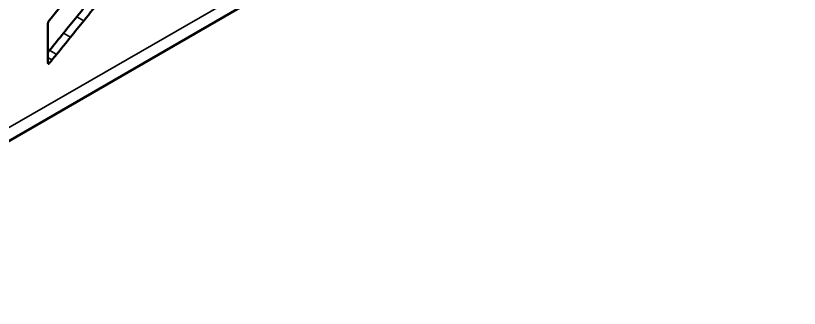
# Model space of a CAD drawing. Header units: inches. Extents: x 9.1 to 24.9, y 4.9 to 17.
# Drawn here: x 20.156 to 24.82, y 4.893 to 6.634 of the extents above; entities that cross this region are included whole.
import ezdxf

# ---------------------------------------------------------------- set-up
doc = ezdxf.new("R2010")
doc.units = ezdxf.units.IN
doc.header["$MEASUREMENT"] = 0
doc.layers.add('Visible (ANSI)', color=7, linetype='Continuous', lineweight=50)
doc.layers.add('Visible Narrow (ANSI)', color=7, linetype='Continuous', lineweight=35)

msp = doc.modelspace()

# ---------------------------------------------------------------- linework, layer by layer
at = {"layer": 'Visible (ANSI)'}
for p, q in [((18.39038053096398, 4.892830672892998), (24.75094908321427, 8.565106638733766)), ((20.34892137630423, 6.597193521802357), (20.65369500164901, 6.97496605537824)), ((20.34818706611432, 6.584461164095036), (20.34892137630423, 6.597193521802357))]:
    msp.add_line(p, q, dxfattribs=at)
for centre, major_axis, ratio, start_param, end_param in [((-3063.855521561094, 4485.396640286403), (-4410.197996022481, -7638.687000549383), 0.5773502691896257, 1.302694143118956, 1.302734143118949), ((-3063.813763286615, 4485.372531135393), (-4410.197996022478, -7638.687000549381), 0.5773502691896257, 1.302694143118956, 1.302734143118949), ((-58.97795345936778, 122.0660799799413), (-113.6704359236207, -196.8829703382135), 0.5773502691896255, 1.302128871858761, 1.302692871855125), ((20.47941635862237, 6.649787708937403), (0.09301304319271514, 0.1611033165763589), 0.5773502691896258, 2.287414579920801, 2.34450884227283), ((-58.93619518488826, 122.0419708289297), (-113.6704359236207, -196.8829703382135), 0.5773502691896258, 1.302128871858761, 1.302692871855125), ((28.82364058426902, 11.34373001611857), (5.993744837990105, 10.38147058700112), 0.5773502691896258, 2.346684308237212, 2.350588306997572), ((33.1990746339382, 13.8218462838749), (9.087783794670647, 15.74050326056846), 0.5773502691896258, 2.34450884227283, 2.34668485637739), ((-33.52800911903807, 85.04299715771573), (-77.24478651181616, -133.7918948582766), 0.5773502691896257, 1.301251558037633, 1.302127558023736), ((33.8895950735434, 14.23578213235618), (9.575971847043153, 16.58606977092563), 0.5773502691896256, 2.350589364658004, 2.353337364225766), ((-33.48625084455856, 85.01888800670409), (-77.24478651181616, -133.7918948582766), 0.5773502691896257, 1.301251558037633, 1.302127558023736), ((50.54009483631794, 23.79406013174027), (21.34970112542656, 36.97876707564414), 0.5773502691896257, 2.353338503132523, 2.355586497811849), ((19.31913399337316, 7.94371036274972), (-1.489089321355842, -2.579178361596577), 0.5773502691896255, 1.295349652398633, 1.301250028644076), ((19.36089226785268, 7.919601211738073), (-1.489089321355842, -2.579178361596577), 0.5773502691896255, 1.286306098171343, 1.301250028644076), ((20.79552410317597, 6.641906364590583), (0.3171095691381287, 0.5492498853134381), 0.5773502691896257, 2.355586497811863, 2.401392816018358), ((20.41389295236964, 6.401640410279057), (0.04697971885740553, 0.08137125998631681), 0.5773502691896257, 2.401392816018372, 2.550663614264508), ((20.35173742417907, 6.35161900244193), (-0.002184756134978373, -0.003784108627930353), 0.5773502691896255, 5.6922562678536, 7.068582325310982), ((20.35173743434647, 6.36187016253972), (-0.008462280417661628, -0.01465709963128511), 0.5773502691896258, 0.7853970181316754, 1.257800676151708), ((20.08618324727509, 6.808631337796201), (-0.4211304836561733, -0.7294193943085463), 0.5773502691896257, 1.257800676151781, 1.286304193505013)]:
    msp.add_ellipse(centre, major_axis=major_axis, ratio=ratio, start_param=start_param, end_param=end_param, dxfattribs=at)
at = {"layer": 'Visible Narrow (ANSI)'}
for p, q in [((24.82013645773713, 8.68494268664966), (18.41903887983634, 4.98926727693958)), ((20.56171444931748, 6.603946317671278), (20.51995617483796, 6.628055468682923)), ((20.48289904367811, 6.506694784251855), (20.44114076919859, 6.5308039352635)), ((20.3996775075132, 6.404098146514706), (20.35791923303368, 6.428207297526352)), ((20.37218739699443, 6.370538542537997), (20.34706448659878, 6.385043261617757)), ((20.35718295687387, 6.352708762860577), (20.3476021361557, 6.358240252281272)), ((20.35173742064054, 6.348051308570214), (20.34857819590572, 6.349875287821289))]:
    msp.add_line(p, q, dxfattribs=at)

doc.saveas('drawing.dxf')
